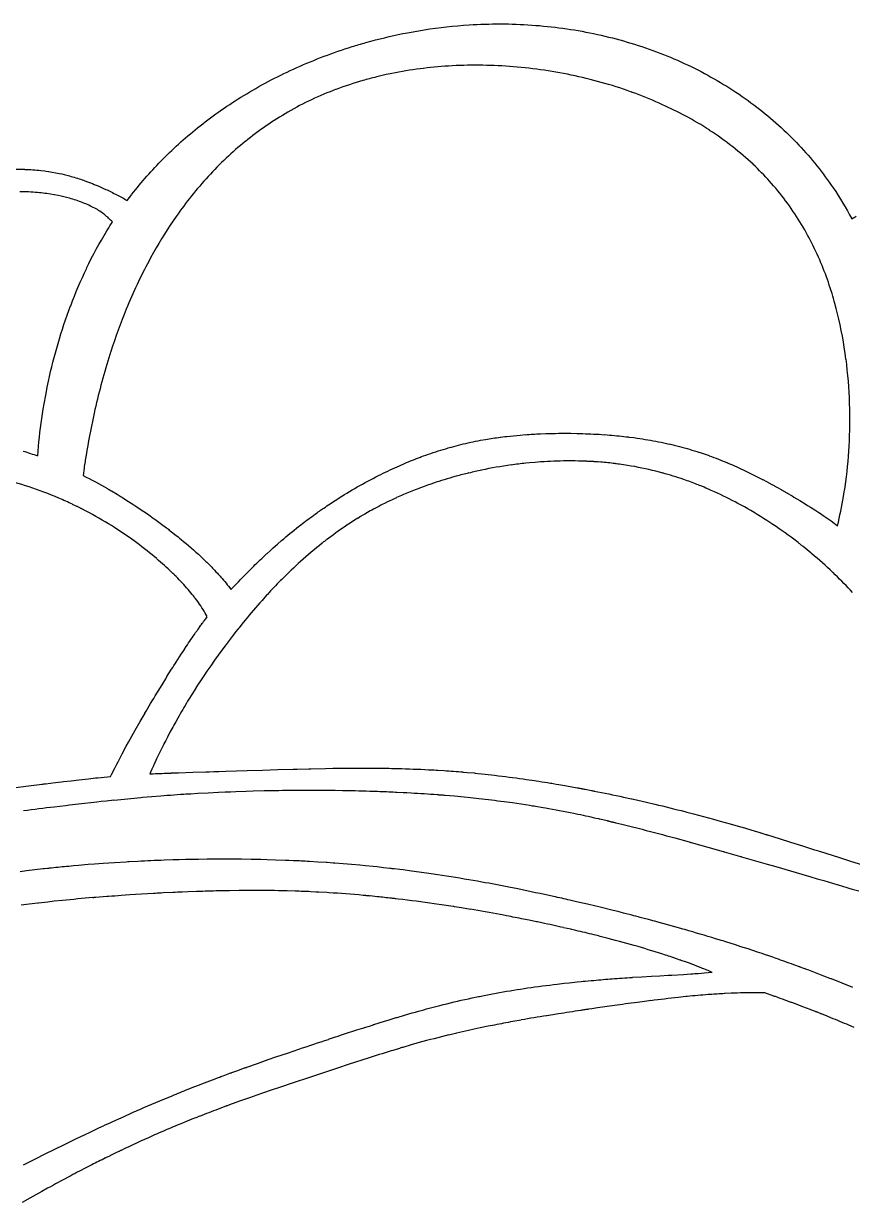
# Model space of a CAD drawing. Header units: centimetres. Extents: x -47.5 to 47.5, y 0 to 75.
# Drawn here: x -6.16 to 4.26, y 48.54 to 63.36 of the extents above; entities that cross this region are included whole.
import ezdxf

# ---------------------------------------------------------------- set-up
doc = ezdxf.new("R2010")
doc.units = ezdxf.units.CM
doc.layers.add('Dorfschild-Hofsgrund v9_Sketch10', color=7, linetype='Continuous')

msp = doc.modelspace()

# ---------------------------------------------------------------- linework, layer by layer
at = {"layer": 'Dorfschild-Hofsgrund v9_Sketch10'}
for p, q in [((-1.86, 63.117), (-1.795, 63.135)), ((-1.336, 63.241), (-1.312, 63.245)), ((-2.078, 63.052), (-2.033, 63.066)), ((-1.705, 62.691), (-1.726, 62.686)), ((-1.686, 62.696), (-1.705, 62.691)), ((-1.604, 62.715), (-1.62, 62.711)), ((-1.579, 62.72), (-1.604, 62.715)), ((-1.554, 62.725), (-1.579, 62.72)), ((-1.532, 62.73), (-1.554, 62.725)), ((1.872, 62.337), (1.831, 62.356)), ((-5.945, 61.51), (-5.898, 61.505)), ((-5.898, 61.505), (-5.881, 61.502)), ((-5.881, 61.502), (-5.85, 61.498)), ((-5.844, 61.497), (-5.802, 61.49)), ((-5.802, 61.49), (-5.759, 61.482)), ((3.04, 61.559), (3.009, 61.588)), ((-5.759, 61.482), (-5.715, 61.473)), ((-5.403, 61.384), (-5.37, 61.373)), ((-5.274, 61.335), (-5.238, 61.32)), ((-5.962, 61.23), (-5.989, 61.232)), ((-5.825, 61.212), (-5.871, 61.219)), ((-5.78, 61.205), (-5.825, 61.212)), ((-5.727, 61.195), (-5.773, 61.204)), ((-4.83, 61.171), (-4.8, 61.21)), ((-4.859, 61.132), (-4.83, 61.171)), ((-5.116, 60.751), (-5.108, 60.765)), ((-4.529, 60.478), (-4.566, 60.411)), ((-4.566, 60.411), (-4.585, 60.375)), ((4.004, 59.962), (3.993, 59.998)), ((4.057, 59.774), (4.04, 59.837)), ((4.073, 59.71), (4.057, 59.774)), ((-5.078, 59.197), (-5.104, 59.114)), ((-5.865, 58.786), (-5.849, 58.863)), ((-5.885, 58.687), (-5.881, 58.709)), ((-5.881, 58.709), (-5.865, 58.786)), ((-0.416, 58.119), (-0.354, 58.13)), ((-0.168, 58.158), (-0.137, 58.162)), ((-0.137, 58.162), (-0.11, 58.165)), ((-0.11, 58.165), (-0.086, 58.168)), ((0.082, 58.185), (0.146, 58.19)), ((0.338, 58.201), (0.403, 58.203)), ((0.403, 58.203), (0.452, 58.205)), ((0.6, 58.207), (0.667, 58.207)), ((0.667, 58.207), (0.717, 58.207)), ((0.717, 58.207), (0.793, 58.206)), ((0.793, 58.206), (0.812, 58.205)), ((0.812, 58.205), (0.869, 58.204)), ((1.142, 58.19), (1.176, 58.187)), ((1.449, 58.16), (1.509, 58.153)), ((1.509, 58.153), (1.554, 58.147)), ((2.334, 57.968), (2.396, 57.947)), ((2.396, 57.947), (2.457, 57.926)), ((-1.436, 57.8), (-1.371, 57.828)), ((0.198, 57.835), (0.152, 57.83)), ((0.268, 57.841), (0.198, 57.835)), ((0.338, 57.847), (0.268, 57.841)), ((0.384, 57.85), (0.338, 57.847)), ((1.006, 57.851), (0.94, 57.854)), ((-5.402, 57.77), (-5.415, 57.677)), ((-1.702, 57.675), (-1.669, 57.691)), ((-0.724, 57.667), (-0.769, 57.654)), ((1.833, 57.718), (1.789, 57.73)), ((1.872, 57.708), (1.833, 57.718)), ((2.911, 57.736), (2.963, 57.71)), ((2.963, 57.71), (3.002, 57.691)), ((3.002, 57.691), (3.061, 57.661)), ((3.061, 57.661), (3.119, 57.631)), ((-5.059, 57.483), (-4.987, 57.44)), ((-1.171, 57.523), (-1.214, 57.506)), ((-1.127, 57.539), (-1.171, 57.523)), ((-1.083, 57.555), (-1.127, 57.539)), ((-1.044, 57.569), (-1.083, 57.555)), ((2.162, 57.618), (2.14, 57.625)), ((2.365, 57.541), (2.324, 57.557)), ((2.395, 57.528), (2.365, 57.541)), ((2.417, 57.519), (2.395, 57.528)), ((2.451, 57.505), (2.417, 57.519)), ((2.484, 57.49), (2.451, 57.505)), ((2.527, 57.471), (2.484, 57.49)), ((3.131, 57.625), (3.178, 57.601)), ((3.178, 57.601), (3.247, 57.563)), ((3.316, 57.525), (3.363, 57.499)), ((3.367, 57.497), (3.434, 57.458)), ((-4.987, 57.44), (-4.934, 57.407)), ((-4.915, 57.395), (-4.845, 57.351)), ((-4.845, 57.351), (-4.775, 57.307)), ((-2.308, 57.322), (-2.267, 57.349)), ((-2.267, 57.349), (-2.225, 57.376)), ((-1.586, 57.344), (-1.624, 57.326)), ((-1.558, 57.358), (-1.586, 57.344)), ((-1.537, 57.368), (-1.558, 57.358)), ((-1.505, 57.383), (-1.537, 57.368)), ((-1.473, 57.398), (-1.505, 57.383)), ((3.439, 57.456), (3.502, 57.419)), ((3.502, 57.419), (3.523, 57.406)), ((3.523, 57.406), (3.6, 57.361)), ((3.6, 57.361), (3.676, 57.314)), ((-5.503, 57.293), (-5.547, 57.314)), ((-5.447, 57.266), (-5.471, 57.278)), ((-5.375, 57.229), (-5.43, 57.257)), ((-4.613, 57.198), (-4.594, 57.185)), ((-1.872, 57.192), (-1.895, 57.178)), ((-1.838, 57.211), (-1.872, 57.192)), ((-1.803, 57.231), (-1.838, 57.211)), ((-1.783, 57.242), (-1.803, 57.231)), ((-1.764, 57.252), (-1.783, 57.242)), ((-1.728, 57.272), (-1.764, 57.252)), ((-1.697, 57.288), (-1.728, 57.272)), ((-1.669, 57.303), (-1.697, 57.288)), ((-1.645, 57.315), (-1.669, 57.303)), ((-1.624, 57.326), (-1.645, 57.315)), ((3.676, 57.314), (3.696, 57.301)), ((3.696, 57.301), (3.732, 57.279)), ((3.732, 57.279), (3.785, 57.245)), ((3.785, 57.245), (3.838, 57.21)), ((3.838, 57.21), (3.857, 57.197)), ((3.857, 57.197), (3.891, 57.175)), ((-5.021, 57.024), (-5.057, 57.047)), ((-4.594, 57.185), (-4.529, 57.138)), ((-4.529, 57.138), (-4.513, 57.127)), ((-4.513, 57.127), (-4.464, 57.091)), ((-4.464, 57.091), (-4.428, 57.065)), ((-4.428, 57.065), (-4.366, 57.018)), ((-2.692, 57.046), (-2.638, 57.087)), ((-1.942, 57.15), (-1.961, 57.138)), ((-1.925, 57.16), (-1.942, 57.15)), ((-1.895, 57.178), (-1.925, 57.16)), ((3.891, 57.175), (3.941, 57.141)), ((3.941, 57.141), (3.965, 57.123)), ((3.965, 57.123), (3.99, 57.106)), ((3.99, 57.106), (4.031, 57.076)), ((4.031, 57.076), (4.071, 57.046)), ((-4.319, 56.983), (-4.285, 56.956)), ((-4.285, 56.956), (-4.259, 56.935)), ((-4.259, 56.935), (-4.22, 56.904)), ((-4.22, 56.904), (-4.201, 56.889)), ((3.488, 56.9), (3.451, 56.927)), ((3.521, 56.876), (3.488, 56.9)), ((-4.201, 56.889), (-4.182, 56.873)), ((-3.024, 56.767), (-2.971, 56.814)), ((-2.971, 56.814), (-2.918, 56.86)), ((-2.356, 56.866), (-2.372, 56.854)), ((3.577, 56.833), (3.521, 56.876)), ((3.691, 56.742), (3.64, 56.783)), ((3.742, 56.7), (3.691, 56.742)), ((-4.488, 56.632), (-4.517, 56.655)), ((-3.935, 56.658), (-3.922, 56.646)), ((-3.106, 56.692), (-3.059, 56.735)), ((-4.285, 56.447), (-4.297, 56.458)), ((-3.773, 56.499), (-3.761, 56.486)), ((-3.761, 56.486), (-3.744, 56.467)), ((-3.744, 56.467), (-3.726, 56.448)), ((-3.399, 56.407), (-3.334, 56.472)), ((-3.334, 56.472), (-3.269, 56.536)), ((4.043, 56.429), (4.011, 56.46)), ((-3.516, 56.286), (-3.462, 56.342)), ((-3.462, 56.342), (-3.434, 56.37)), ((-3.434, 56.37), (-3.407, 56.398)), ((-3.407, 56.398), (-3.399, 56.407)), ((-2.916, 56.371), (-2.931, 56.356)), ((-4.02, 56.153), (-4.028, 56.163)), ((-3.555, 56.245), (-3.523, 56.278)), ((-3.523, 56.278), (-3.516, 56.286)), ((-3.107, 56.171), (-3.164, 56.107)), ((-3.096, 56.182), (-3.107, 56.171)), ((-3.985, 56.108), (-4.006, 56.135)), ((-3.965, 56.08), (-3.985, 56.108)), ((-3.893, 55.849), (-3.873, 55.876)), ((-3.873, 55.876), (-3.853, 55.902)), ((-3.379, 55.856), (-3.417, 55.81)), ((-3.973, 55.739), (-3.934, 55.794)), ((-3.924, 55.808), (-3.916, 55.819)), ((-3.492, 55.715), (-3.529, 55.668)), ((-3.464, 55.751), (-3.492, 55.715)), ((-3.454, 55.764), (-3.464, 55.751)), ((-3.417, 55.81), (-3.454, 55.764)), ((-3.529, 55.668), (-3.578, 55.604)), ((-4.244, 55.332), (-4.181, 55.43)), ((-4.181, 55.43), (-4.149, 55.479)), ((-4.149, 55.479), (-4.141, 55.491)), ((-4.138, 55.496), (-4.117, 55.528)), ((-3.716, 55.418), (-3.761, 55.355)), ((-3.682, 55.465), (-3.716, 55.418)), ((-3.63, 55.535), (-3.682, 55.465)), ((-3.809, 55.286), (-3.857, 55.217)), ((-3.761, 55.355), (-3.809, 55.286)), ((-4.442, 55.014), (-4.376, 55.122)), ((-4.376, 55.122), (-4.36, 55.149)), ((-4.36, 55.149), (-4.302, 55.241)), ((-3.888, 55.17), (-3.929, 55.108)), ((-3.857, 55.217), (-3.888, 55.17)), ((-4.508, 54.906), (-4.442, 55.014)), ((-4.017, 54.972), (-4.046, 54.926)), ((-3.974, 55.04), (-4.017, 54.972)), ((-3.929, 55.108), (-3.974, 55.04)), ((-4.565, 54.811), (-4.557, 54.823)), ((-4.557, 54.823), (-4.545, 54.844)), ((-4.545, 54.844), (-4.527, 54.875)), ((-4.527, 54.875), (-4.517, 54.89)), ((-4.517, 54.89), (-4.508, 54.906)), ((-4.046, 54.926), (-4.084, 54.865)), ((-4.698, 54.584), (-4.636, 54.689)), ((-4.62, 54.716), (-4.565, 54.811)), ((-4.758, 54.477), (-4.698, 54.584)), ((-4.25, 54.582), (-4.275, 54.538)), ((-4.225, 54.626), (-4.25, 54.582)), ((-4.208, 54.656), (-4.225, 54.626)), ((-4.843, 54.325), (-4.801, 54.401)), ((-4.801, 54.401), (-4.758, 54.477)), ((-4.354, 54.389), (-4.376, 54.347)), ((-4.323, 54.449), (-4.354, 54.389)), ((-4.923, 54.177), (-4.871, 54.274)), ((-4.871, 54.274), (-4.843, 54.325)), ((-4.421, 54.259), (-4.442, 54.215)), ((-4.404, 54.292), (-4.421, 54.259)), ((-4.398, 54.304), (-4.404, 54.292)), ((-4.376, 54.347), (-4.398, 54.304)), ((-4.991, 54.049), (-4.975, 54.079)), ((-4.49, 54.115), (-4.51, 54.073)), ((-4.47, 54.157), (-4.49, 54.115)), ((-4.442, 54.215), (-4.47, 54.157)), ((-5.058, 53.918), (-5.017, 53.999)), ((-5.017, 53.999), (-4.996, 54.039)), ((-4.996, 54.039), (-4.991, 54.049)), ((-4.549, 53.985), (-4.574, 53.928)), ((-4.574, 53.928), (-4.534, 53.929)), ((-4.53, 54.028), (-4.549, 53.985)), ((-4.515, 54.061), (-4.53, 54.028)), ((-4.51, 54.073), (-4.515, 54.061)), ((-4.309, 53.938), (-4.274, 53.939)), ((-4.274, 53.939), (-4.214, 53.941)), ((-4.214, 53.941), (-4.033, 53.947)), ((-4.033, 53.947), (-3.871, 53.952)), ((-3.871, 53.952), (-3.831, 53.954)), ((-3.831, 53.954), (-3.77, 53.956)), ((-3.77, 53.956), (-3.709, 53.958)), ((-3.709, 53.958), (-3.619, 53.961)), ((-3.619, 53.961), (-3.35, 53.969)), ((-3.35, 53.969), (-3.158, 53.975)), ((-3.158, 53.975), (-2.967, 53.981)), ((-2.967, 53.981), (-2.772, 53.986)), ((-2.772, 53.986), (-2.723, 53.987)), ((-2.723, 53.987), (-2.576, 53.991)), ((-2.551, 53.992), (-2.368, 53.995)), ((-2.368, 53.995), (-2.276, 53.997)), ((-2.184, 53.998), (-2.135, 53.998)), ((-2.114, 53.999), (-2.034, 53.999)), ((-2.034, 53.999), (-1.915, 54)), ((-1.915, 54), (-1.795, 53.999)), ((-1.795, 53.999), (-1.698, 53.999)), ((-1.023, 53.977), (-0.999, 53.976)), ((-0.999, 53.976), (-0.976, 53.974)), ((-0.976, 53.974), (-0.955, 53.973)), ((-0.955, 53.973), (-0.875, 53.968)), ((-0.635, 53.95), (-0.585, 53.946)), ((-0.585, 53.946), (-0.499, 53.938)), ((-0.499, 53.938), (-0.483, 53.936)), ((-0.483, 53.936), (-0.453, 53.933)), ((-0.453, 53.933), (-0.4, 53.928)), ((-6.103, 53.775), (-5.931, 53.797)), ((-5.889, 53.802), (-5.76, 53.818)), ((-5.76, 53.818), (-5.687, 53.827)), ((-5.687, 53.827), (-5.659, 53.83)), ((-5.659, 53.83), (-5.563, 53.841)), ((-5.563, 53.841), (-5.467, 53.852)), ((-5.467, 53.852), (-5.348, 53.866)), ((-5.348, 53.866), (-5.288, 53.872)), ((-5.288, 53.872), (-5.258, 53.875)), ((-5.258, 53.875), (-5.228, 53.878)), ((-5.228, 53.878), (-5.188, 53.883)), ((-5.188, 53.883), (-5.069, 53.894)), ((-5.069, 53.894), (-5.058, 53.918)), ((-0.24, 53.91), (-0.19, 53.904)), ((0.161, 53.858), (0.263, 53.843)), ((0.263, 53.843), (0.282, 53.84)), ((0.497, 53.805), (0.533, 53.799)), ((0.533, 53.799), (0.568, 53.793)), ((0.568, 53.793), (0.619, 53.785)), ((-6.292, 53.75), (-6.103, 53.775)), ((-4.689, 53.631), (-4.666, 53.633)), ((-4.666, 53.633), (-4.552, 53.643)), ((-4.552, 53.643), (-4.437, 53.652)), ((-4.437, 53.652), (-4.36, 53.658)), ((-4.36, 53.658), (-4.317, 53.661)), ((-4.317, 53.661), (-4.19, 53.67)), ((-4.19, 53.67), (-4.147, 53.673)), ((-4.147, 53.673), (-4.123, 53.674)), ((-4.123, 53.674), (-4.058, 53.678)), ((-4.058, 53.678), (-3.972, 53.683)), ((-3.972, 53.683), (-3.843, 53.69)), ((-3.843, 53.69), (-3.713, 53.697)), ((-3.713, 53.697), (-3.627, 53.7)), ((-3.627, 53.7), (-3.569, 53.703)), ((-3.561, 53.703), (-3.495, 53.706)), ((-3.495, 53.706), (-3.363, 53.71)), ((-3.363, 53.71), (-3.274, 53.713)), ((-3.274, 53.713), (-3.139, 53.716)), ((-3.139, 53.716), (-3.094, 53.717)), ((-3.094, 53.717), (-3.034, 53.718)), ((-3.034, 53.718), (-2.954, 53.719)), ((-2.954, 53.719), (-2.909, 53.72)), ((-2.909, 53.72), (-2.815, 53.721)), ((-2.815, 53.721), (-2.72, 53.722)), ((-2.72, 53.722), (-2.658, 53.722)), ((-2.658, 53.722), (-2.574, 53.722)), ((-2.574, 53.722), (-2.526, 53.722)), ((-2.526, 53.722), (-2.456, 53.722)), ((-2.456, 53.722), (-2.386, 53.722)), ((-2.386, 53.722), (-2.246, 53.72)), ((-2.246, 53.72), (-2.152, 53.719)), ((-2.152, 53.719), (-2.127, 53.719)), ((-1.765, 53.71), (-1.714, 53.708)), ((-1.471, 53.698), (-1.39, 53.694)), ((-1.39, 53.694), (-1.344, 53.692)), ((-1.344, 53.692), (-1.291, 53.689)), ((-0.863, 53.659), (-0.804, 53.654)), ((-0.804, 53.654), (-0.744, 53.649)), ((-0.744, 53.649), (-0.624, 53.638)), ((-0.624, 53.638), (-0.544, 53.63)), ((0.9, 53.733), (0.977, 53.719)), ((1.381, 53.635), (1.48, 53.614)), ((-5.777, 53.514), (-5.634, 53.531)), ((-5.634, 53.531), (-5.587, 53.537)), ((-5.587, 53.537), (-5.396, 53.559)), ((-5.396, 53.559), (-5.318, 53.567)), ((-5.318, 53.567), (-5.24, 53.576)), ((-5.24, 53.576), (-5.188, 53.582)), ((-5.188, 53.582), (-5.119, 53.589)), ((-5.119, 53.589), (-5.026, 53.599)), ((-0.544, 53.63), (-0.437, 53.618)), ((-0.121, 53.579), (-0.016, 53.565)), ((-0.016, 53.565), (0.093, 53.549)), ((0.093, 53.549), (0.202, 53.532)), ((0.275, 53.52), (0.372, 53.503)), ((0.372, 53.503), (0.398, 53.499)), ((1.561, 53.595), (1.668, 53.571)), ((1.668, 53.571), (1.775, 53.546)), ((0.755, 53.431), (0.806, 53.42)), ((1.083, 53.36), (1.175, 53.339)), ((2.153, 53.452), (2.176, 53.447)), ((2.176, 53.447), (2.26, 53.425)), ((2.26, 53.425), (2.386, 53.391)), ((2.386, 53.391), (2.512, 53.357)), ((2.512, 53.357), (2.597, 53.334)), ((1.286, 53.312), (1.361, 53.294)), ((1.361, 53.294), (1.411, 53.282)), ((1.411, 53.282), (1.477, 53.265)), ((1.477, 53.265), (1.566, 53.243)), ((1.566, 53.243), (1.616, 53.23)), ((2.597, 53.334), (2.724, 53.298)), ((2.724, 53.298), (2.851, 53.262)), ((2.851, 53.262), (2.871, 53.256)), ((2.871, 53.256), (3.022, 53.211)), ((3.022, 53.211), (3.097, 53.189)), ((2.025, 53.122), (2.208, 53.071)), ((2.233, 53.064), (2.441, 53.006)), ((3.106, 53.186), (3.172, 53.166)), ((3.191, 53.16), (3.337, 53.115)), ((3.337, 53.115), (3.482, 53.07)), ((3.482, 53.07), (3.633, 53.022)), ((2.441, 53.006), (2.634, 52.952)), ((2.647, 52.948), (2.852, 52.889)), ((3.633, 53.022), (3.784, 52.974)), ((3.86, 52.95), (4.085, 52.878)), ((-5.535, 52.77), (-5.596, 52.764)), ((-5.474, 52.776), (-5.535, 52.77)), ((-5.352, 52.786), (-5.474, 52.776)), ((-5.27, 52.792), (-5.352, 52.786)), ((-5.162, 52.8), (-5.27, 52.792)), ((-5.018, 52.81), (-5.162, 52.8)), ((-4.875, 52.819), (-5.018, 52.81)), ((-4.725, 52.827), (-4.834, 52.821)), ((-4.288, 52.845), (-4.397, 52.841)), ((-4.206, 52.847), (-4.288, 52.845)), ((-4.125, 52.849), (-4.206, 52.847)), ((-3.853, 52.854), (-3.962, 52.852)), ((-3.57, 52.855), (-3.712, 52.854)), ((-3.53, 52.854), (-3.57, 52.855)), ((-3.422, 52.853), (-3.53, 52.854)), ((-3.302, 52.852), (-3.422, 52.853)), ((-3.181, 52.85), (-3.302, 52.852)), ((-3.101, 52.848), (-3.181, 52.85)), ((-2.994, 52.844), (-3.101, 52.848)), ((-2.868, 52.84), (-2.994, 52.844)), ((-2.826, 52.838), (-2.868, 52.84)), ((-2.77, 52.836), (-2.826, 52.838)), ((-2.695, 52.832), (-2.77, 52.836)), ((-2.464, 52.819), (-2.569, 52.826)), ((-2.359, 52.813), (-2.464, 52.819)), ((-2.27, 52.806), (-2.345, 52.812)), ((-2.144, 52.797), (-2.25, 52.805)), ((-2.091, 52.792), (-2.144, 52.797)), ((-2.038, 52.788), (-2.091, 52.792)), ((-1.933, 52.778), (-2.038, 52.788)), ((-1.863, 52.772), (-1.933, 52.778)), ((-1.769, 52.762), (-1.863, 52.772)), ((-1.716, 52.757), (-1.769, 52.762)), ((-1.636, 52.748), (-1.716, 52.757)), ((-1.556, 52.739), (-1.636, 52.748)), ((2.865, 52.885), (3.189, 52.792)), ((3.189, 52.792), (3.297, 52.761)), ((3.297, 52.761), (3.735, 52.633)), ((4.085, 52.878), (4.235, 52.83)), ((4.235, 52.83), (4.385, 52.783)), ((-6.128, 52.707), (-6.207, 52.697)), ((-6.023, 52.72), (-6.128, 52.707)), ((-5.918, 52.732), (-6.023, 52.72)), ((-5.863, 52.738), (-5.903, 52.733)), ((-1.432, 52.724), (-1.503, 52.733)), ((-1.391, 52.719), (-1.432, 52.724)), ((-1.283, 52.705), (-1.391, 52.719)), ((-0.954, 52.658), (-1.036, 52.671)), ((-0.844, 52.641), (-0.954, 52.658)), ((3.735, 52.633), (3.818, 52.609)), ((3.818, 52.609), (3.9, 52.585)), ((-3.987, 52.448), (-4.092, 52.444)), ((-3.907, 52.45), (-3.987, 52.448)), ((-3.881, 52.451), (-3.907, 52.45)), ((-3.774, 52.454), (-3.881, 52.451)), ((-3.744, 52.455), (-3.774, 52.454)), ((-3.709, 52.456), (-3.744, 52.455)), ((-3.67, 52.457), (-3.709, 52.456)), ((-3.624, 52.457), (-3.67, 52.457)), ((-3.573, 52.458), (-3.624, 52.457)), ((-3.454, 52.46), (-3.573, 52.458)), ((-3.335, 52.461), (-3.454, 52.46)), ((-3.16, 52.46), (-3.263, 52.461)), ((-3.007, 52.459), (-3.084, 52.46)), ((-2.956, 52.458), (-3.007, 52.459)), ((-2.888, 52.456), (-2.956, 52.458)), ((-2.849, 52.455), (-2.888, 52.456)), ((-2.746, 52.452), (-2.849, 52.455)), ((0.051, 52.481), (-0.062, 52.503)), ((3.9, 52.585), (4.065, 52.536)), ((4.175, 52.504), (4.216, 52.492)), ((4.216, 52.492), (4.258, 52.479)), ((4.258, 52.479), (4.34, 52.455)), ((-5.982, 52.302), (-6.091, 52.289)), ((-5.857, 52.316), (-5.974, 52.303)), ((-5.779, 52.325), (-5.857, 52.316)), ((-5.675, 52.336), (-5.779, 52.325)), ((-5.114, 52.385), (-5.253, 52.374)), ((-4.828, 52.405), (-4.935, 52.398)), ((-4.754, 52.41), (-4.828, 52.405)), ((-4.68, 52.415), (-4.754, 52.41)), ((-4.531, 52.423), (-4.68, 52.415)), ((-4.406, 52.43), (-4.432, 52.429)), ((-4.288, 52.436), (-4.406, 52.43)), ((-4.092, 52.444), (-4.17, 52.441)), ((-2.487, 52.442), (-2.552, 52.445)), ((-2.351, 52.434), (-2.45, 52.44)), ((-2.325, 52.433), (-2.351, 52.434)), ((-1.715, 52.383), (-1.805, 52.392)), ((-1.452, 52.354), (-1.48, 52.357)), ((0.775, 52.324), (0.707, 52.34)), ((0.866, 52.303), (0.775, 52.324)), ((0.891, 52.297), (0.866, 52.303)), ((-6.091, 52.289), (-6.193, 52.277)), ((-0.88, 52.278), (-1, 52.295)), ((-0.76, 52.259), (-0.88, 52.278)), ((-0.658, 52.243), (-0.744, 52.257)), ((-0.544, 52.224), (-0.658, 52.243)), ((-0.146, 52.154), (-0.171, 52.159)), ((-0.09, 52.143), (-0.146, 52.154)), ((0.946, 52.284), (0.891, 52.297)), ((1.089, 52.25), (0.946, 52.284)), ((1.232, 52.215), (1.089, 52.25)), ((1.327, 52.191), (1.232, 52.215)), ((1.381, 52.177), (1.327, 52.191)), ((1.485, 52.15), (1.381, 52.177)), ((0.194, 52.088), (0.123, 52.102)), ((0.288, 52.068), (0.194, 52.088)), ((0.3, 52.066), (0.288, 52.068)), ((0.355, 52.054), (0.3, 52.066)), ((1.658, 52.105), (1.589, 52.123)), ((1.677, 52.1), (1.658, 52.105)), ((1.697, 52.095), (1.677, 52.1)), ((1.952, 52.026), (1.801, 52.067)), ((2.103, 51.983), (1.952, 52.026)), ((0.718, 51.974), (0.628, 51.994)), ((0.73, 51.971), (0.718, 51.974)), ((0.783, 51.958), (0.73, 51.971)), ((1.187, 51.858), (1.087, 51.884)), ((2.777, 51.781), (2.681, 51.812)), ((2.79, 51.777), (2.777, 51.781)), ((2.858, 51.755), (2.79, 51.777)), ((2.949, 51.726), (2.858, 51.755)), ((3.007, 51.707), (2.949, 51.726)), ((3.065, 51.688), (3.007, 51.707)), ((1.999, 51.619), (1.988, 51.623)), ((2.047, 51.603), (2.012, 51.615)), ((2.093, 51.587), (2.047, 51.603)), ((2.171, 51.559), (2.106, 51.583)), ((2.209, 51.546), (2.171, 51.559)), ((3.258, 51.622), (3.181, 51.648)), ((3.279, 51.615), (3.258, 51.622)), ((3.301, 51.607), (3.279, 51.615)), ((2.134, 51.407), (2.226, 51.413)), ((2.219, 51.542), (2.209, 51.546)), ((2.31, 51.508), (2.264, 51.525)), ((2.323, 51.503), (2.31, 51.508)), ((2.318, 51.419), (2.363, 51.423)), ((2.358, 51.489), (2.323, 51.503)), ((2.363, 51.423), (2.396, 51.425)), ((2.396, 51.425), (2.446, 51.429)), ((2.446, 51.429), (2.496, 51.433)), ((3.595, 51.502), (3.521, 51.529)), ((3.647, 51.482), (3.604, 51.498)), ((3.711, 51.459), (3.679, 51.47)), ((3.775, 51.435), (3.711, 51.459)), ((3.901, 51.386), (3.775, 51.435)), ((0.546, 51.285), (0.633, 51.295)), ((0.633, 51.295), (0.699, 51.302)), ((0.699, 51.302), (0.798, 51.312)), ((0.798, 51.312), (0.847, 51.317)), ((0.847, 51.317), (0.872, 51.32)), ((0.872, 51.32), (0.897, 51.322)), ((0.897, 51.322), (0.976, 51.33)), ((1.492, 51.37), (1.612, 51.377)), ((1.612, 51.377), (1.731, 51.384)), ((1.731, 51.384), (1.836, 51.39)), ((1.836, 51.39), (1.941, 51.396)), ((1.941, 51.396), (1.99, 51.399)), ((1.99, 51.399), (2.134, 51.407)), ((3.986, 51.353), (3.901, 51.386)), ((4.132, 51.296), (3.997, 51.349)), ((4.266, 51.241), (4.132, 51.296)), ((-0.524, 51.111), (-0.444, 51.128)), ((-0.444, 51.128), (-0.429, 51.131)), ((-0.429, 51.131), (-0.372, 51.143)), ((-0.372, 51.143), (-0.286, 51.159)), ((-0.286, 51.159), (-0.201, 51.175)), ((-0.201, 51.175), (-0.177, 51.179)), ((2.163, 51.127), (2.069, 51.118)), ((2.65, 51.166), (2.628, 51.164)), ((2.735, 51.17), (2.66, 51.166)), ((2.809, 51.172), (2.735, 51.17)), ((3.116, 51.174), (3.072, 51.175)), ((3.16, 51.173), (3.116, 51.174)), ((3.271, 51.134), (3.16, 51.173)), ((3.281, 51.131), (3.271, 51.134)), ((3.291, 51.127), (3.281, 51.131)), ((3.311, 51.12), (3.291, 51.127)), ((3.352, 51.105), (3.311, 51.12)), ((-0.57, 51.101), (-0.524, 51.111)), ((0.982, 50.975), (0.942, 50.969)), ((1.053, 50.985), (0.982, 50.975)), ((1.266, 51.016), (1.053, 50.985)), ((1.368, 51.03), (1.266, 51.016)), ((1.406, 51.035), (1.368, 51.03)), ((1.44, 51.04), (1.406, 51.035)), ((1.558, 51.055), (1.44, 51.04)), ((1.675, 51.071), (1.558, 51.055)), ((1.725, 51.077), (1.675, 51.071)), ((3.379, 51.095), (3.352, 51.105)), ((3.49, 51.055), (3.379, 51.095)), ((3.566, 51.027), (3.498, 51.052)), ((3.635, 51.001), (3.566, 51.027)), ((3.726, 50.967), (3.635, 51.001)), ((3.756, 50.955), (3.726, 50.967)), ((-1.757, 50.776), (-1.623, 50.818)), ((-1.623, 50.818), (-1.58, 50.831)), ((-1.58, 50.831), (-1.542, 50.843)), ((-1.542, 50.843), (-1.476, 50.863)), ((-1.464, 50.867), (-1.371, 50.894)), ((-1.371, 50.894), (-1.278, 50.922)), ((-1.278, 50.922), (-1.235, 50.934)), ((-1.235, 50.934), (-1.197, 50.945)), ((0.096, 50.833), (-0.01, 50.814)), ((0.468, 50.896), (0.415, 50.887)), ((0.562, 50.911), (0.468, 50.896)), ((3.796, 50.939), (3.756, 50.955)), ((3.941, 50.882), (3.869, 50.911)), ((3.989, 50.862), (3.941, 50.882)), ((-2.126, 50.658), (-1.971, 50.708)), ((-1.971, 50.708), (-1.884, 50.736)), ((-1.876, 50.738), (-1.813, 50.758)), ((-1.813, 50.758), (-1.766, 50.773)), ((-0.717, 50.669), (-0.815, 50.645)), ((-0.496, 50.718), (-0.57, 50.702)), ((-0.422, 50.734), (-0.496, 50.718)), ((-0.319, 50.755), (-0.422, 50.734)), ((-0.242, 50.77), (-0.319, 50.755)), ((4.281, 50.741), (4.216, 50.768)), ((-2.33, 50.591), (-2.24, 50.62)), ((-2.24, 50.62), (-2.207, 50.631)), ((-2.207, 50.631), (-2.177, 50.641)), ((-2.177, 50.641), (-2.126, 50.658)), ((-1.29, 50.52), (-1.393, 50.49)), ((-1.187, 50.549), (-1.29, 50.52)), ((-2.99, 50.369), (-2.846, 50.418)), ((-2.846, 50.418), (-2.701, 50.467)), ((-1.52, 50.452), (-1.542, 50.445)), ((-1.437, 50.477), (-1.52, 50.452)), ((-1.421, 50.482), (-1.437, 50.477)), ((-1.407, 50.486), (-1.421, 50.482)), ((-1.393, 50.49), (-1.407, 50.486)), ((-3.483, 50.195), (-3.384, 50.231)), ((-3.357, 50.241), (-3.222, 50.289)), ((-3.222, 50.289), (-3.086, 50.336)), ((-3.086, 50.336), (-2.99, 50.369)), ((-2.23, 50.224), (-2.58, 50.108)), ((-2.058, 50.281), (-2.23, 50.224)), ((-2.015, 50.295), (-2.058, 50.281)), ((-1.886, 50.337), (-2.015, 50.295)), ((-1.843, 50.351), (-1.886, 50.337)), ((-3.887, 50.044), (-3.787, 50.083)), ((-3.787, 50.083), (-3.711, 50.111)), ((-3.654, 50.132), (-3.569, 50.164)), ((-3.544, 50.173), (-3.483, 50.195)), ((-2.58, 50.108), (-2.762, 50.047)), ((-4.092, 49.964), (-4.041, 49.984)), ((-4.041, 49.984), (-3.964, 50.014)), ((-3.964, 50.014), (-3.887, 50.044)), ((-3.05, 49.95), (-3.157, 49.914)), ((-2.943, 49.986), (-3.05, 49.95)), ((-2.762, 50.047), (-2.943, 49.986)), ((-3.449, 49.812), (-3.574, 49.766)), ((-3.386, 49.834), (-3.449, 49.812)), ((-3.323, 49.856), (-3.386, 49.834)), ((-3.228, 49.889), (-3.323, 49.856)), ((-3.157, 49.914), (-3.228, 49.889)), ((-4.9, 49.622), (-4.801, 49.666)), ((-3.619, 49.75), (-3.718, 49.713)), ((-5.215, 49.478), (-5.187, 49.491)), ((-5.187, 49.491), (-5.166, 49.501)), ((-5.166, 49.501), (-5.135, 49.515)), ((-5.135, 49.515), (-5.103, 49.529)), ((-5.103, 49.529), (-5.003, 49.575)), ((-5.003, 49.575), (-4.966, 49.592)), ((-4.966, 49.592), (-4.9, 49.622)), ((-4.165, 49.538), (-4.205, 49.522)), ((-4.126, 49.554), (-4.165, 49.538)), ((-4.025, 49.595), (-4.126, 49.554)), ((-3.986, 49.61), (-4.025, 49.595)), ((-3.953, 49.623), (-3.986, 49.61)), ((-5.624, 49.283), (-5.497, 49.344)), ((-5.497, 49.344), (-5.399, 49.391)), ((-5.399, 49.391), (-5.325, 49.426)), ((-5.325, 49.426), (-5.215, 49.478)), ((-5.882, 49.156), (-5.786, 49.203)), ((-5.786, 49.203), (-5.642, 49.274)), ((-5.642, 49.274), (-5.624, 49.283)), ((-6.163, 49.015), (-6.023, 49.086)), ((-6.023, 49.086), (-5.882, 49.156)), ((-5.353, 48.988), (-5.379, 48.975)), ((-5.305, 49.013), (-5.353, 48.988)), ((-5.787, 48.759), (-5.824, 48.739)), ((-5.761, 48.773), (-5.787, 48.759)), ((-5.666, 48.824), (-5.761, 48.773)), ((-5.595, 48.862), (-5.666, 48.824)), ((-6.083, 48.596), (-6.181, 48.541)), ((-5.935, 48.678), (-6.083, 48.596)), ((-5.861, 48.719), (-5.935, 48.678)), ((-5.824, 48.739), (-5.861, 48.719))]:
    msp.add_line(p, q, dxfattribs=at)
at = {"layer": 'Dorfschild-Hofsgrund v9_Sketch10', "extrusion": (0, 0, -1)}
for centre, radius, start, end in [((0.3, 57.911), 5.429, 79.266, 81.2655), ((0.17, 57.168), 6.184, 81.1175, 86.3844), ((0.18, 57.386), 5.966, 86.3501, 93.9204), ((0.164, 57.619), 5.732, 93.9182, 101.7684), ((0.344, 57.691), 5.634, 72.5624, 74.3903), ((0.142, 57.004), 6.35, 74.9091, 79.1666), ((0.099, 57.936), 5.408, 101.7794, 109.9889), ((0.168, 57.091), 6.259, 65.4423, 72.2324), ((-0.013, 58.244), 5.081, 109.9929, 118.5416), ((0.285, 57.348), 5.977, 58.6476, 65.4363), ((-0.175, 58.544), 4.739, 118.5542, 127.4606), ((0.512, 57.721), 5.541, 51.7319, 58.6468), ((-0.358, 58.784), 4.438, 127.4608, 136.6712), ((0.798, 58.078), 5.083, 44.691, 51.7654), ((-0.433, 58.859), 4.332, 136.7139, 145.8441), ((0.907, 58.186), 4.93, 37.8422, 44.6934), ((6.23, 58.73), 2.796, 87.261, 91.7111), ((6.218, 59.048), 2.477, 91.6479, 96.324), ((5.854, 61.453), 0.0448, 95.0257, 102.4491), ((6.276, 58.886), 2.648, 102.225, 105.0951), ((6.266, 58.953), 2.58, 105.2684, 109.0055), ((5.441, 61.341), 0.0534, 106.2823, 111.7268), ((5.528, 61.054), 0.354, 107.6665, 110.8477), ((6.791, 57.553), 4.075, 110.4055, 111.8542), ((6.678, 57.916), 3.696, 112.9388, 114.7706), ((6.754, 57.801), 3.833, 115.0672, 117.3684), ((6.388, 58.517), 3.029, 117.4614, 120.3154), ((-0.42, 58.855), 4.345, 145.8977, 151.8618), ((-5.992, 58.008), 3.378, 58.996, 60.0953), ((0.633, 58.019), 5.25, 25.5392, 31.3548), ((-0.702, 57.174), 6.83, 31.7248, 32.6854), ((0.145, 57.778), 5.794, 20.5347, 25.6186), ((-0.496, 57.526), 6.483, 16.2122, 20.6278), ((-0.855, 57.414), 6.859, 12.1942, 16.2714), ((-1.524, 57.288), 7.54, 9.3299, 10.6943), ((-0.783, 57.413), 6.788, 4.3138, 8.2951), ((-4.674, 56.814), 10.725, 8.4583, 9.0978), ((-0.4, 53.73), 4.464, 76.2059, 79.4699), ((-0.363, 54.001), 4.191, 80.1455, 82.719), ((-0.606, 52.008), 6.198, 83.5949, 85.154), ((-0.603, 51.901), 6.305, 85.8443, 87.5894), ((-0.614, 52.742), 5.465, 88.302, 89.849), ((-0.64, 50.96), 7.247, 91.807, 93.9688), ((-0.735, 52.333), 5.871, 94.3075, 96.661), ((-1.374, 57.738), 0.428, 95.5901, 97.8878), ((-1.396, 57.786), 0.378, 95.6875, 98.1284), ((-0.735, 52.442), 5.763, 98.1717, 99.5227), ((-0.85, 53.205), 4.991, 99.6696, 102.7835), ((7.494, 53.7), 4.484, 107.1965, 109.6525), ((-0.494, 53.461), 4.749, 69.5395, 72.7189), ((-0.218, 54.369), 3.799, 72.6189, 74.5919), ((0.764, 57.949), 0.0875, 71.8241, 77.1864), ((-0.315, 54.072), 4.112, 74.5081, 76.2172), ((-0.998, 53.881), 4.3, 102.8526, 106.3903), ((-1.051, 54.046), 4.126, 106.3278, 108.1215), ((-0.789, 52.748), 5.52, 63.5596, 66.2256), ((-0.413, 53.652), 4.542, 66.8709, 69.5525), ((1.14, 57.83), 0.0841, 66.5823, 72.3847), ((-0.788, 53.308), 4.91, 109.8672, 112.7892), ((-2.661, 57.757), 0.0825, 110.2565, 115.5147), ((-0.746, 53.209), 5.018, 112.8822, 115.5593), ((8.074, 52.383), 5.924, 116.6716, 120.037), ((-0.886, 52.548), 5.743, 60.2185, 63.2164), ((-3.09, 57.568), 0.0696, 114.6525, 120.4188), ((5.252, 57.251), 0.297, 118.7956, 121.1585), ((5.232, 57.263), 0.277, 118.853, 121.3088), ((5.214, 57.272), 0.26, 118.9134, 121.449), ((5.197, 57.28), 0.245, 118.9756, 121.5803), ((5.181, 57.285), 0.232, 119.0393, 121.7035), ((-0.872, 52.55), 5.734, 57.3059, 60.3314), ((-3.097, 57.566), 0.0683, 114.7463, 120.4331), ((-2.502, 56.161), 1.588, 118.0009, 119.4212), ((-2.975, 56.968), 0.653, 118.0458, 119.7723), ((-3.044, 57.056), 0.542, 117.998, 120.0788), ((-3.338, 57.451), 0.0539, 116.7936, 122.1265), ((5.016, 57.263), 0.167, 119.6621, 123.7059), ((5.002, 57.264), 0.158, 119.781, 123.7731), ((-3.411, 57.412), 0.0516, 117.2798, 122.671), ((4.823, 57.228), 0.0914, 121.3202, 125.0309), ((4.817, 57.226), 0.0901, 121.3692, 125.0756), ((8.918, 50.973), 7.568, 123.2807, 124.6695), ((-1.193, 52.06), 6.32, 52.693, 54.5418), ((1.467, 55.816), 1.717, 54.1268, 55.3759), ((-4.093, 47.871), 11.415, 55.0702, 55.399), ((-0.608, 52.911), 5.287, 55.4708, 56.5358), ((2.501, 56.787), 0.321, 50.3178, 53.5545), ((6.16, 54.63), 2.987, 126.9175, 128.0381), ((-1.27, 51.981), 6.43, 49.3585, 51.8026), ((7.576, 52.732), 5.355, 129.3331, 132.8376), ((1.79, 55.365), 1.868, 47.1631, 48.6148), ((7.276, 53.089), 4.889, 133.3231, 134.9521), ((-2.188, 50.985), 7.785, 45.4923, 47.1517), ((13.567, 46.971), 13.664, 135.4942, 135.7857), ((5.545, 54.761), 2.481, 137.1455, 138.6811), ((5.688, 54.618), 2.683, 138.4035, 142.6635), ((-0.722, 52.423), 5.748, 34.7766, 35.2297), ((2.306, 54.625), 2.004, 35.6947, 36.182), ((-6.036, 48.505), 12.35, 36.3101, 36.488), ((-2.815, 50.958), 8.303, 33.3952, 34.8433), ((4.106, 55.472), 0.0399, 29.3859, 37.2538), ((-1.463, 51.653), 6.79, 31.8985, 32.8143), ((3.582, 54.091), 1.213, 29.5741, 31.0609), ((-33.439, 33.857), 43.412, 27.7637, 27.9092), ((3.513, 29.355), 24.595, 87.6206, 88.1456), ((2.508, 51.501), 2.491, 88.439, 89.0028), ((2.007, 37.008), 16.991, 89.0929, 89.4028), ((2.128, 53.761), 0.237, 88.1651, 90.7367), ((2.117, 53.766), 0.233, 88.2039, 90.7433), ((1.693, 53.636), 0.363, 89.1957, 92.0564), ((1.676, 53.639), 0.359, 89.3275, 92.0366), ((1.809, 40.323), 13.676, 90.6111, 91.6773), ((1.794, 39.989), 14.009, 91.5773, 93.1554), ((1.617, 42.618), 11.375, 93.7392, 94.9514), ((1.594, 42.313), 11.675, 95.8704, 96.6559), ((5.614, 51.417), 2.401, 82.4049, 83.4352), ((1.997, 38.895), 15.117, 96.8641, 98.2072), ((1.58, 41.553), 12.427, 98.6181, 99.2862), ((0.332, 48.986), 4.89, 98.9129, 99.7618), ((1.64, 40.688), 13.29, 99.7897, 100.573), ((1.488, 18.286), 35.489, 84.2784, 84.8249), ((3.56, 53.58), 0.123, 85.8225, 89.6851), ((2.539, 29.692), 24.03, 90.982, 91.8448), ((2.202, 38.882), 14.834, 91.8881, 92.7686), ((1.489, 53.479), 0.22, 90.6943, 94.6548), ((2.113, 38.737), 14.974, 93.1479, 94.4079), ((1.016, 52.824), 0.844, 93.6268, 95.1171), ((1.012, 52.587), 1.08, 93.8309, 95.0731), ((1.275, 48.866), 4.811, 94.2704, 94.9079), ((-0.422, 51.609), 2.176, 99.9474, 101.1436), ((-0.713, 53.006), 0.749, 99.992, 101.2951), ((-0.755, 53.148), 0.602, 99.9841, 101.4026), ((-0.759, 53.06), 0.688, 99.6714, 101.8426), ((-0.921, 53.399), 0.324, 99.9167, 102.1957), ((-0.936, 53.412), 0.308, 99.9329, 102.2563), ((-0.951, 53.424), 0.294, 99.9511, 102.3123), ((2.412, 36.242), 17.802, 101.0957, 102.3034), ((1.761, 20.711), 33.048, 82.345, 83.0206), ((1.834, 40.943), 12.752, 96.2887, 97.7191), ((0.508, 48.962), 4.625, 98.8312, 99.7451), ((1.804, 40.956), 12.735, 99.9588, 101.5959), ((-1.455, 53.479), 0.137, 100.551, 104.5096), ((-0.583, 49.405), 4.303, 102.1558, 103.1327), ((3.161, 32.725), 21.398, 103.3361, 104.3791), ((2.377, 38.138), 15.611, 101.7672, 102.7405), ((-0.95, 52.814), 0.562, 101.8733, 103.6772), ((-1.101, 52.998), 0.349, 102.15, 104.1489), ((-1.114, 52.998), 0.346, 102.15, 104.2307), ((-1.126, 52.998), 0.343, 102.1498, 104.3148), ((-1.133, 52.964), 0.374, 102.0367, 104.5229), ((-1.151, 52.97), 0.364, 102.0547, 104.6097), ((-1.181, 53.038), 0.291, 102.3096, 104.4413), ((-1.184, 52.998), 0.33, 102.1607, 104.6704), ((-1.19, 52.953), 0.372, 101.9835, 104.9533), ((4.742, 28.458), 25.575, 104.3957, 105.3435), ((-3.072, 53.09), 0.102, 104.022, 109.5525), ((-2.167, 52.898), 0.178, 103.4682, 107.5474), ((-2.178, 52.89), 0.183, 103.4134, 107.6324), ((-3.146, 53.061), 0.108, 104.2625, 109.6172), ((-3.155, 53.059), 0.107, 104.3407, 109.576), ((-2.59, 52.773), 0.184, 103.8104, 107.9666), ((-1.303, 45.062), 8.292, 107.4106, 107.956), ((-2.805, 52.699), 0.196, 103.9908, 108.0227), ((1.6, 33.139), 20.208, 106.2818, 106.607), ((-2.183, 37.424), 13.957, 81.7285, 83.263), ((-3.019, 28.578), 22.843, 84.8687, 85.469), ((-1.219, 51.316), 0.0342, 81.8888, 89.1866), ((-1.256, 50.979), 0.373, 84.2547, 86.8831), ((-2.985, 28.5), 22.918, 85.624, 86.2662), ((-1.999, 38.813), 12.556, 80.017, 81.6463), ((-1.836, 40.187), 11.177, 74.2583, 75.6777), ((-1.552, 41.341), 9.988, 75.6197, 77.7338), ((1.382, 50.574), 0.304, 72.0056, 74.4411), ((1.844, 50.623), 0.119, 70.1939, 74.3082), ((1.719, 50.643), 0.139, 70.5279, 74.3889), ((-14.261, 0.072), 53.173, 71.3979, 71.8198), ((3.333, 50.104), 0.137, 68.2063, 72.3412), ((3.325, 50.11), 0.134, 68.2516, 72.3371), ((3.317, 50.115), 0.131, 68.2961, 72.3322), ((2.343, 46.537), 3.827, 69.0628, 69.9718), ((3.527, 50.059), 0.113, 68.3848, 71.264), ((3.505, 50.023), 0.155, 67.8653, 71.8227), ((3.499, 50.036), 0.144, 68.0081, 71.7275), ((-1.834, 35.006), 16.089, 67.6085, 68.3897), ((-3.896, 29.979), 21.523, 66.454, 67.6295), ((-0.1, 38.654), 12.054, 66.0109, 66.526)]:
    msp.add_arc(centre, radius, start, end, dxfattribs=at)
at = {"layer": 'Dorfschild-Hofsgrund v9_Sketch10'}
for centre, radius, start, end in [((-0.513, 57.688), 5.143, 93.4321, 101.4214), ((-0.484, 57.432), 5.401, 89.4965, 93.5802), ((-0.484, 56.874), 5.959, 85.8383, 89.5391), ((-0.487, 56.885), 5.948, 78.2592, 85.8072), ((-0.653, 58.333), 4.483, 103.8555, 106.1065), ((-1.116, 60.374), 2.39, 102.172, 103.7882), ((-0.43, 57.141), 5.686, 74.3784, 78.2926), ((-0.764, 58.627), 4.17, 110.6006, 119.8434), ((-0.622, 58.237), 4.584, 106.1412, 110.5442), ((-0.381, 57.306), 5.514, 70.3771, 74.4138), ((1.416, 62.327), 0.181, 68.4302, 72.1532), ((1.427, 62.326), 0.178, 68.3096, 72.0233), ((-0.246, 57.678), 5.118, 66.0615, 70.1361), ((-0.81, 58.714), 4.071, 119.8805, 129.0446), ((-0.159, 57.886), 4.892, 61.747, 65.4768), ((0.133, 58.429), 4.277, 56.9698, 61.7466), ((0.328, 58.714), 3.931, 51.8872, 57.0848), ((-0.651, 58.519), 4.323, 129.0606, 137.5699), ((0.475, 58.892), 3.7, 46.7706, 51.9797), ((0.562, 58.981), 3.575, 41.4187, 46.1362), ((-0.268, 58.167), 4.843, 137.5565, 145.1763), ((0.604, 59.02), 3.518, 30.9902, 41.4049), ((-6.214, 58.637), 2.605, 85.0409, 89.9077), ((-6.175, 59.019), 2.221, 82.1366, 84.5185), ((-5.785, 61.157), 0.0481, 76.2344, 83.5823), ((-6.091, 59.347), 1.883, 74.4688, 78.8286), ((-6.019, 59.572), 1.647, 68.5023, 74.7916), ((-5.883, 59.915), 1.278, 61.2293, 68.5618), ((-5.705, 60.236), 0.912, 52.0272, 61.3027), ((-5.579, 60.396), 0.708, 41.2173, 52.1296), ((0.349, 57.735), 5.596, 145.1519, 150.6502), ((0.383, 58.893), 3.773, 21.5647, 30.9142), ((0.847, 57.456), 6.167, 151.7479, 154.8682), ((0.003, 58.739), 4.183, 17.5208, 21.6131), ((1.294, 57.241), 6.663, 154.8273, 157.7151), ((-1.685, 58.24), 5.943, 15.5892, 16.8494), ((2.031, 56.943), 7.458, 157.7437, 162.1158), ((-0.97, 58.481), 5.19, 7.3006, 13.7009), ((3.154, 56.598), 8.633, 163.0532, 167.8348), ((-3.337, 58.659), 1.823, 161.6332, 162.8259), ((-1.589, 58.394), 5.816, 1.8641, 7.3763), ((-1.801, 58.38), 6.028, 356.8198, 1.9271), ((4.526, 56.307), 10.035, 167.8647, 170.6807), ((9.878, 55.481), 15.451, 170.8716, 171.4812), ((-1.477, 58.36), 5.704, 351.6693, 356.8468), ((0.739, 52.247), 5.615, 97.9065, 101.7388), ((0.712, 52.477), 5.383, 95.9682, 97.9515), ((0.701, 52.9), 4.96, 89.935, 93.6638), ((0.712, 57.622), 0.238, 88.5462, 91.294), ((0.722, 57.624), 0.236, 88.4438, 91.1361), ((0.703, 52.895), 4.965, 87.7267, 89.7065), ((0.895, 57.599), 0.258, 86.4353, 88.8208), ((0.905, 57.604), 0.251, 86.3567, 88.6473), ((0.914, 57.507), 0.348, 85.7743, 88.8779), ((0.848, 55.131), 2.724, 85.2944, 86.6815), ((0.666, 52.764), 5.099, 83.3938, 85.4376), ((1.181, 57.148), 0.684, 82.1424, 84.0464), ((1.197, 57.129), 0.701, 82.0018, 83.6288), ((1.173, 56.772), 1.058, 81.5132, 83.3982), ((0.862, 54.328), 3.522, 80.6838, 82.3828), ((0.77, 53.678), 4.178, 75.8782, 80.8709), ((-7.61, 52.935), 4.841, 71.7517, 76.3291), ((0.653, 52.616), 5.235, 105.7613, 108.9137), ((0.57, 52.941), 4.9, 103.3779, 105.3058), ((0.558, 53.069), 4.772, 101.6125, 103.5917), ((0.706, 53.461), 4.405, 71.0039, 74.6535), ((-7.535, 53.14), 4.623, 66.906, 71.8407), ((-0.061, 54.473), 3.246, 110.8269, 112.477), ((0.797, 53.717), 4.133, 68.3056, 70.7104), ((-1.172, 58.318), 5.396, 350.3247, 351.6419), ((-7.461, 53.285), 4.461, 64.5866, 67.0467), ((0.497, 53.072), 4.754, 112.2292, 114.4826), ((0.543, 53.092), 4.807, 61.7326, 65.6254), ((-0.937, 58.276), 5.157, 346.2106, 350.3454), ((-6.051, 56.135), 1.281, 63.0694, 64.6756), ((-5.49, 57.17), 0.105, 60.5152, 66.034), ((-5.478, 57.172), 0.0979, 60.5727, 65.75), ((-7.609, 52.959), 4.818, 58.0299, 62.3829), ((0.356, 52.739), 5.207, 57.6431, 61.765), ((0.567, 53.045), 4.811, 123.8787, 127.409), ((0.616, 52.952), 4.916, 121.6172, 123.7514), ((0.186, 52.464), 5.53, 53.8111, 57.6759), ((-7.622, 52.931), 4.85, 53.9873, 57.5634), ((-7.429, 53.184), 4.531, 50.0088, 54.0828), ((0.727, 52.836), 5.074, 128.1465, 132.1635), ((-0.462, 54.366), 3.137, 127.5015, 128.3265), ((3.462, 56.674), 0.196, 50.2532, 54.1196), ((3.476, 56.673), 0.188, 50.1709, 53.9442), ((3.49, 56.671), 0.181, 50.0965, 53.7772), ((2.263, 55.076), 2.193, 51.0902, 52.2287), ((-6.988, 53.683), 3.865, 45.8844, 49.7137), ((1.531, 51.95), 6.271, 132.1791, 135.1678), ((3.641, 56.572), 0.163, 48.0788, 52.0568), ((0.102, 52.345), 5.676, 46.4606, 49.996), ((-5.055, 55.643), 1.113, 44.6243, 46.232), ((-6.495, 54.172), 3.171, 41.3203, 45.268), ((1.506, 51.972), 6.238, 135.3476, 137.5476), ((0.205, 52.465), 5.518, 42.7083, 45.922), ((-4.837, 55.618), 0.971, 40.0719, 41.8233), ((-5.981, 54.62), 2.489, 38.2943, 40.685), ((-4.844, 55.502), 1.05, 37.0602, 38.2998), ((-5.318, 55.106), 1.667, 28.5429, 35.7693), ((2.382, 51.148), 7.44, 138.1955, 140.7444), ((3.428, 50.279), 8.8, 142.7606, 143.3271), ((3.313, 50.335), 8.674, 148.5132, 150.1218), ((2.325, 50.9), 7.536, 151.1361, 151.903), ((-5.465, 49.247), 3.513, 95.6326, 96.5095), ((-4.356, 39.189), 13.632, 95.2185, 96.1225), ((-4.762, 51.199), 1.623, 92.5292, 93.9776), ((-3.693, 32.648), 20.205, 91.9971, 92.9272), ((-3.808, 40.474), 12.379, 90.7104, 91.4653), ((-3.71, 42.304), 10.55, 90.0059, 90.7744), ((-4.022, 26.127), 26.738, 86.9428, 87.1566), ((-2.649, 51.622), 1.206, 86.2132, 87.4772), ((-2.379, 52.413), 0.4, 85.076, 87.0897), ((-2.291, 52.392), 0.415, 84.3962, 87.1528), ((-5.887, 52.515), 0.219, 94.312, 98.28), ((-1.852, 49.991), 2.763, 82.7327, 83.8442), ((-4.531, 28.482), 24.44, 81.7789, 82.3638), ((-3.889, 33.221), 19.658, 79.7728, 81.089), ((-3.314, 51.018), 1.443, 89.4577, 90.8069), ((-3.291, 51.679), 0.781, 89.3842, 90.7131), ((-3.273, 51.761), 0.7, 89.1969, 90.7788), ((-3.199, 44.162), 8.299, 89.2677, 89.7299), ((-3.091, 52.197), 0.263, 88.3253, 90.4088), ((-3.177, 38.98), 13.48, 87.341, 88.1674), ((-4.409, 30.308), 22.617, 78.9175, 79.7873), ((-4.768, 28.48), 24.479, 77.5709, 78.6476), ((-5.961, 52.155), 0.149, 95.1667, 97.995), ((-3.523, 30.994), 21.45, 94.7271, 95.7566), ((-5.253, 51.99), 0.382, 93.8312, 95.6944), ((-5.239, 51.973), 0.401, 93.8164, 95.6511), ((-5.225, 51.951), 0.424, 93.808, 95.5999), ((-5.003, 51.06), 1.33, 93.9253, 94.7848), ((-3.744, 34.93), 17.508, 93.9004, 94.4227), ((-3.545, 34.897), 17.554, 92.8956, 93.2196), ((-2.792, 19.857), 32.613, 92.4226, 92.6296), ((-2.557, 50.709), 1.734, 86.4502, 87.6741), ((-3.201, 37.964), 14.495, 84.8287, 86.5365), ((-2.135, 49.517), 2.893, 84.3426, 85.231), ((-2.297, 47.406), 5.01, 84.366, 84.8791), ((-3.027, 39.263), 13.185, 83.5122, 84.2919), ((-1.971, 48.323), 4.064, 83.1413, 83.8642), ((-1.497, 52.238), 0.12, 81.8512, 84.9578), ((-3.66, 33.681), 18.803, 81.8678, 83.2555), ((-5.434, 25.414), 27.617, 77.1523, 77.5897), ((-0.809, 51.892), 0.371, 79.8531, 82.3639), ((-4.105, 30.944), 21.577, 79.4942, 80.4998), ((-0.686, 43.59), 8.832, 75.0694, 75.7658), ((-3.985, 31.587), 20.922, 78.6763, 79.269), ((-3.227, 35.045), 17.382, 77.1879, 78.1067), ((-3.291, 33.313), 19.433, 74.8074, 75.1275), ((-2.935, 36.083), 16.305, 75.9965, 76.8195), ((-0.736, 44.789), 7.326, 75.5939, 76.2046), ((-2.574, 37.424), 14.917, 73.8975, 75.3939), ((0.129, 44.887), 7.366, 73.6487, 74.4592), ((-4.643, 28.216), 24.706, 72.9891, 73.9127), ((-1.673, 40.587), 11.628, 72.0659, 73.8399), ((-0.514, 41.653), 10.649, 72.5422, 73.0841), ((-0.645, 43.778), 8.276, 71.4487, 72.0338), ((1.856, 51.174), 0.468, 70.5188, 72.2101), ((1.942, 51.135), 0.477, 69.9218, 71.4943), ((-0.344, 41.404), 10.833, 71.0121, 71.6594), ((-2.18, 35.86), 16.673, 70.006, 70.8109), ((1.316, 49.046), 2.655, 69.0627, 70.1196), ((2.225, 51.475), 0.0624, 271.1226, 276.4148), ((1.824, 58.027), 6.626, 273.5287, 274.2752), ((-0.391, 44.543), 7.47, 67.2619, 68.4064), ((3.531, 51.314), 0.199, 68.3508, 71.259), ((3.585, 51.296), 0.196, 67.7768, 71.4937), ((3.598, 51.296), 0.192, 67.6937, 71.5021), ((3.622, 51.328), 0.154, 67.9818, 71.152), ((3.956, 51.269), 0.0891, 66.78, 70.4806), ((3.961, 51.267), 0.0895, 66.7435, 70.4864), ((4.059, 32.735), 18.489, 96.179, 97.2538), ((2.177, 51.031), 0.0971, 93.1359, 98.3828), ((2.186, 51.034), 0.0956, 93.1399, 98.3031), ((3.207, 41.03), 10.151, 94.296, 95.8013), ((3.064, 43.11), 8.066, 93.0982, 94.3889), ((2.661, 51.058), 0.109, 90.3054, 95.5549), ((3.004, 44.969), 6.206, 90.1815, 91.8008), ((3.017, 47.486), 3.689, 89.1386, 90.5007), ((1.276, 48.555), 2.437, 97.8792, 98.9773), ((3.453, 50.942), 0.119, 67.9202, 71.7439), ((3.763, 30.193), 20.964, 99.1916, 100.0748), ((5.677, 18.622), 32.691, 98.5029, 99.0013), ((1.289, 48.15), 2.84, 97.9587, 99.0359), ((3.744, 50.795), 0.153, 67.0825, 70.2609), ((3.747, 50.778), 0.168, 67.1903, 70.0848), ((3.715, 50.661), 0.289, 66.8963, 70.2768), ((2.087, 46.464), 4.79, 68.2818, 68.689), ((3.822, 50.806), 0.114, 65.9573, 70.8416), ((-4.846, 29.226), 23.37, 67.1849, 67.7877), ((2.231, 38.015), 12.993, 102.4502, 103.1167), ((4.663, 25.478), 25.764, 100.4501, 100.9754), ((1.783, 39.861), 11.093, 103.545, 105.5313), ((5.588, 27.249), 24.267, 107.086, 107.832), ((2.327, 33.588), 17.22, 110.5487, 111.3858), ((-3.577, 49.649), 0.109, 107.5985, 112.7641), ((-3.029, 48.22), 1.64, 109.4413, 110.775), ((-1.393, 42.615), 7.457, 112.365, 113.235), ((-2.911, 46.365), 3.412, 112.2813, 112.7568), ((1.761, 35.194), 15.521, 113.9653, 115.5677), ((2.594, 33.23), 17.654, 113.1096, 113.8446), ((-4.799, 48.858), 0.364, 114.5189, 116.7972), ((-4.794, 48.881), 0.345, 114.4437, 116.7697), ((6.001, 26.715), 25.001, 116.4476, 116.885), ((-4.014, 46.883), 2.483, 115.7186, 116.8198), ((-4.723, 48.39), 0.818, 115.5297, 116.7838), ((-4.781, 48.544), 0.655, 115.4134, 116.7841), ((-1.93, 42.806), 7.061, 115.4342, 116.3235), ((1.962, 34.665), 16.084, 117.1595, 118.0256)]:
    msp.add_arc(centre, radius, start, end, dxfattribs=at)

doc.saveas('drawing.dxf')
